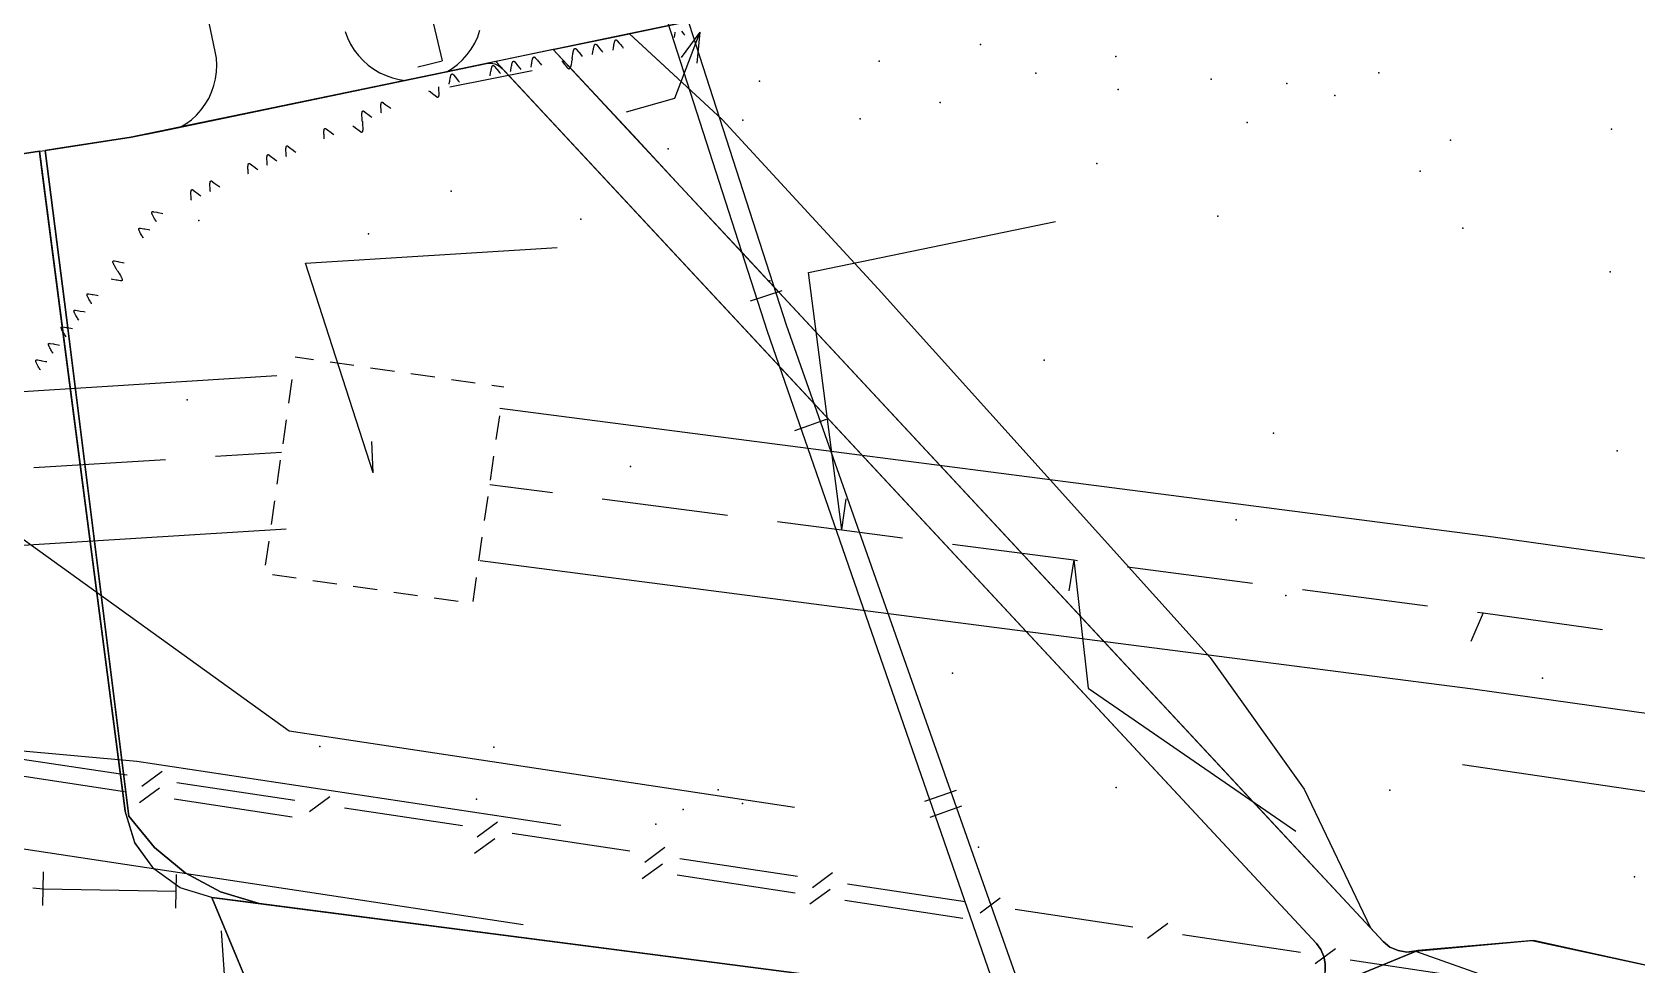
# Model space of a CAD drawing. Header units: metres. Extents: x 8858 to 9287, y -8974 to -8722.
# Drawn here: x 8928.94 to 8976.82, y -8798.43 to -8770.59 of the extents above; entities that cross this region are included whole.
import ezdxf

# ---------------------------------------------------------------- set-up
doc = ezdxf.new("R2010")
doc.units = ezdxf.units.M
for name, color, linetype in [('BUSH', 7, 'Continuous'), ('CURB', 7, 'Continuous'), ('ELECTR_CABLE', 7, 'Continuous'), ('ELECTR_CABLE_COMM', 7, 'Continuous'), ('GAS', 7, 'Continuous'), ('GRASS', 7, 'Continuous'), ('GROUND', 7, 'Continuous'), ('HEAT', 7, 'Continuous'), ('LOUNGER', 7, 'Continuous'), ('OVERHEAD_POWER_LINE', 7, 'Continuous'), ('ROAD', 7, 'Continuous'), ('SIDEWALK_PATH', 7, 'Continuous'), ('TREE', 7, 'Continuous')]:
    doc.layers.add(name, color=color, linetype=linetype)

msp = doc.modelspace()

# ---------------------------------------------------------------- linework, layer by layer
at = {"layer": 'BUSH'}
for p in [(8933.566, -8781.563), (8946.798, -8783.553), (8942.72, -8791.938), (8947.55, -8794.229), (8957.175, -8794.918), (8976.751, -8795.807)]:
    msp.add_point(p, dxfattribs=at)
at = {"layer": 'CURB'}
for points in [[(8946.227, -8770.755), (8948.514, -8770.28)], [(8944.489, -8771.116), (8946.873, -8773.672), (8948.283, -8775.202), (8950.263, -8777.319), (8951.609, -8778.769), (8969.247, -8797.73)], [(8942.772, -8771.473), (8967.26, -8797.796)], [(8931.899, -8773.732), (8941.117, -8771.817)], [(8926.19, -8774.602), (8929.157, -8774.15)], [(8929.157, -8774.15), (8931.715, -8793.831)], [(8934.305, -8796.419), (8965.061, -8800.401)], [(8970.219, -8798.019), (8982.14, -8802.249)]]:
    msp.add_lwpolyline(points, dxfattribs=at)
at = {"layer": 'ELECTR_CABLE'}
for points in [[(8939.916, -8766.142), (8941.178, -8771.453)], [(8948.105, -8770.751), (8948.107, -8770.736), (8948.114, -8770.686), (8948.118, -8770.663), (8948.123, -8770.629), (8948.13, -8770.591)], [(8948.857, -8770.595), (8948.107, -8772.573)], [(8948.857, -8770.595), (8948.304, -8771.348)], [(8948.313, -8770.57), (8948.383, -8770.655), (8948.41, -8770.688)], [(8948.857, -8770.595), (8948.772, -8771.525)], [(8945.05, -8771.387), (8945.052, -8771.372), (8945.06, -8771.321), (8945.063, -8771.299), (8945.069, -8771.265), (8945.075, -8771.227), (8945.08, -8771.201), (8945.086, -8771.177), (8945.09, -8771.159), (8945.096, -8771.14), (8945.099, -8771.129), (8945.103, -8771.12), (8945.106, -8771.112), (8945.108, -8771.109), (8945.109, -8771.105), (8945.113, -8771.1), (8945.115, -8771.096), (8945.117, -8771.093), (8945.119, -8771.091), (8945.121, -8771.088), (8945.124, -8771.085), (8945.126, -8771.084), (8945.127, -8771.083), (8945.128, -8771.082), (8945.13, -8771.081), (8945.131, -8771.081), (8945.133, -8771.08), (8945.135, -8771.079), (8945.137, -8771.079), (8945.138, -8771.079), (8945.139, -8771.079), (8945.14, -8771.079), (8945.141, -8771.079), (8945.142, -8771.079), (8945.144, -8771.079), (8945.145, -8771.08), (8945.147, -8771.081), (8945.149, -8771.081), (8945.15, -8771.082), (8945.151, -8771.082), (8945.153, -8771.083), (8945.154, -8771.084), (8945.155, -8771.085), (8945.158, -8771.087), (8945.16, -8771.088), (8945.162, -8771.091), (8945.165, -8771.094), (8945.168, -8771.097), (8945.174, -8771.103), (8945.237, -8771.18), (8945.258, -8771.205), (8945.328, -8771.29), (8945.355, -8771.323)], [(8945.661, -8771.26), (8945.663, -8771.245), (8945.671, -8771.194), (8945.674, -8771.171), (8945.68, -8771.137), (8945.686, -8771.1), (8945.691, -8771.074), (8945.697, -8771.049), (8945.701, -8771.031), (8945.707, -8771.013), (8945.71, -8771.002), (8945.714, -8770.993), (8945.717, -8770.985), (8945.719, -8770.982), (8945.72, -8770.978), (8945.724, -8770.972), (8945.726, -8770.969), (8945.728, -8770.966), (8945.73, -8770.964), (8945.732, -8770.961), (8945.735, -8770.958), (8945.737, -8770.957), (8945.738, -8770.956), (8945.739, -8770.955), (8945.741, -8770.954), (8945.742, -8770.954), (8945.744, -8770.953), (8945.746, -8770.952), (8945.748, -8770.952), (8945.748, -8770.952), (8945.75, -8770.952), (8945.751, -8770.952), (8945.752, -8770.952), (8945.753, -8770.952), (8945.755, -8770.952), (8945.756, -8770.953), (8945.758, -8770.953), (8945.76, -8770.954), (8945.761, -8770.955), (8945.762, -8770.955), (8945.764, -8770.956), (8945.765, -8770.957), (8945.766, -8770.958), (8945.769, -8770.96), (8945.771, -8770.961), (8945.773, -8770.964), (8945.776, -8770.967), (8945.779, -8770.97), (8945.784, -8770.976), (8945.848, -8771.053), (8945.869, -8771.078), (8945.939, -8771.163), (8945.966, -8771.196)], [(8946.272, -8771.133), (8946.274, -8771.118), (8946.282, -8771.067), (8946.285, -8771.044), (8946.291, -8771.01), (8946.297, -8770.973), (8946.302, -8770.947), (8946.308, -8770.922), (8946.312, -8770.904), (8946.317, -8770.886), (8946.321, -8770.875), (8946.325, -8770.866), (8946.328, -8770.858), (8946.33, -8770.854), (8946.331, -8770.851), (8946.334, -8770.845), (8946.337, -8770.842), (8946.339, -8770.839), (8946.341, -8770.836), (8946.343, -8770.834), (8946.346, -8770.831), (8946.348, -8770.83), (8946.349, -8770.829), (8946.35, -8770.828), (8946.352, -8770.827), (8946.353, -8770.826), (8946.355, -8770.826), (8946.357, -8770.825), (8946.359, -8770.825), (8946.359, -8770.825), (8946.361, -8770.825), (8946.362, -8770.825), (8946.363, -8770.825), (8946.364, -8770.825), (8946.366, -8770.825), (8946.367, -8770.826), (8946.369, -8770.826), (8946.371, -8770.827), (8946.372, -8770.827), (8946.373, -8770.828), (8946.375, -8770.829), (8946.376, -8770.83), (8946.377, -8770.831), (8946.38, -8770.833), (8946.381, -8770.834), (8946.384, -8770.837), (8946.387, -8770.84), (8946.39, -8770.843), (8946.395, -8770.849), (8946.459, -8770.926), (8946.48, -8770.951), (8946.55, -8771.036), (8946.577, -8771.069)], [(8940.449, -8771.626), (8940.692, -8771.569)], [(8940.692, -8771.569), (8941.178, -8771.453)], [(8942.606, -8771.895), (8942.609, -8771.88), (8942.616, -8771.83), (8942.62, -8771.807), (8942.625, -8771.773), (8942.632, -8771.735), (8942.637, -8771.71), (8942.642, -8771.685), (8942.647, -8771.667), (8942.652, -8771.649), (8942.656, -8771.638), (8942.659, -8771.628), (8942.662, -8771.62), (8942.664, -8771.617), (8942.666, -8771.614), (8942.669, -8771.608), (8942.671, -8771.604), (8942.673, -8771.602), (8942.675, -8771.599), (8942.677, -8771.597), (8942.68, -8771.594), (8942.682, -8771.592), (8942.683, -8771.591), (8942.685, -8771.59), (8942.686, -8771.59), (8942.687, -8771.589), (8942.689, -8771.588), (8942.691, -8771.588), (8942.693, -8771.587), (8942.694, -8771.587), (8942.695, -8771.587), (8942.696, -8771.587), (8942.697, -8771.587), (8942.699, -8771.588), (8942.7, -8771.588), (8942.702, -8771.588), (8942.704, -8771.589), (8942.705, -8771.589), (8942.706, -8771.59), (8942.708, -8771.591), (8942.709, -8771.592), (8942.71, -8771.592), (8942.712, -8771.593), (8942.714, -8771.595), (8942.716, -8771.597), (8942.719, -8771.599), (8942.722, -8771.602), (8942.725, -8771.606), (8942.73, -8771.612), (8942.794, -8771.688), (8942.815, -8771.714), (8942.884, -8771.798), (8942.912, -8771.832)], [(8943.217, -8771.768), (8943.219, -8771.753), (8943.227, -8771.702), (8943.23, -8771.68), (8943.236, -8771.646), (8943.243, -8771.608), (8943.248, -8771.583), (8943.253, -8771.558), (8943.257, -8771.54), (8943.263, -8771.522), (8943.266, -8771.511), (8943.27, -8771.501), (8943.273, -8771.493), (8943.275, -8771.49), (8943.277, -8771.487), (8943.28, -8771.481), (8943.282, -8771.477), (8943.284, -8771.475), (8943.286, -8771.472), (8943.288, -8771.469), (8943.291, -8771.467), (8943.293, -8771.465), (8943.294, -8771.464), (8943.296, -8771.463), (8943.297, -8771.463), (8943.298, -8771.462), (8943.3, -8771.461), (8943.302, -8771.461), (8943.304, -8771.46), (8943.305, -8771.46), (8943.306, -8771.46), (8943.307, -8771.46), (8943.308, -8771.46), (8943.309, -8771.46), (8943.311, -8771.461), (8943.313, -8771.461), (8943.315, -8771.462), (8943.316, -8771.462), (8943.317, -8771.463), (8943.318, -8771.464), (8943.32, -8771.464), (8943.321, -8771.465), (8943.322, -8771.466), (8943.325, -8771.468), (8943.327, -8771.47), (8943.329, -8771.472), (8943.333, -8771.475), (8943.335, -8771.478), (8943.341, -8771.485), (8943.405, -8771.561), (8943.426, -8771.587), (8943.495, -8771.671), (8943.523, -8771.705)], [(8943.828, -8771.641), (8943.83, -8771.626), (8943.838, -8771.575), (8943.841, -8771.553), (8943.847, -8771.519), (8943.853, -8771.481), (8943.858, -8771.456), (8943.864, -8771.431), (8943.868, -8771.413), (8943.874, -8771.395), (8943.877, -8771.383), (8943.881, -8771.374), (8943.884, -8771.366), (8943.886, -8771.363), (8943.888, -8771.36), (8943.891, -8771.354), (8943.893, -8771.35), (8943.895, -8771.348), (8943.897, -8771.345), (8943.899, -8771.342), (8943.902, -8771.34), (8943.904, -8771.338), (8943.905, -8771.337), (8943.907, -8771.336), (8943.908, -8771.335), (8943.909, -8771.335), (8943.911, -8771.334), (8943.913, -8771.334), (8943.915, -8771.333), (8943.916, -8771.333), (8943.917, -8771.333), (8943.918, -8771.333), (8943.919, -8771.333), (8943.92, -8771.333), (8943.922, -8771.334), (8943.924, -8771.334), (8943.926, -8771.335), (8943.927, -8771.335), (8943.928, -8771.336), (8943.929, -8771.336), (8943.931, -8771.337), (8943.932, -8771.338), (8943.933, -8771.339), (8943.936, -8771.341), (8943.938, -8771.342), (8943.94, -8771.345), (8943.944, -8771.348), (8943.946, -8771.351), (8943.952, -8771.358), (8944.016, -8771.434), (8944.036, -8771.46), (8944.106, -8771.544), (8944.134, -8771.577)], [(8945.05, -8771.387), (8945.048, -8771.402), (8945.04, -8771.453), (8945.037, -8771.475), (8945.031, -8771.509), (8945.025, -8771.547), (8945.02, -8771.572), (8945.014, -8771.597), (8945.01, -8771.615), (8945.004, -8771.633), (8945.001, -8771.644), (8944.997, -8771.654), (8944.994, -8771.662), (8944.992, -8771.665), (8944.991, -8771.668), (8944.987, -8771.674), (8944.985, -8771.678), (8944.983, -8771.68), (8944.981, -8771.683), (8944.979, -8771.686), (8944.976, -8771.688), (8944.974, -8771.69), (8944.973, -8771.691), (8944.972, -8771.692), (8944.97, -8771.692), (8944.969, -8771.693), (8944.967, -8771.694), (8944.965, -8771.694), (8944.963, -8771.695), (8944.962, -8771.695), (8944.961, -8771.695), (8944.96, -8771.695), (8944.959, -8771.695), (8944.958, -8771.695), (8944.956, -8771.694), (8944.955, -8771.694), (8944.953, -8771.693), (8944.951, -8771.693), (8944.95, -8771.692), (8944.949, -8771.691), (8944.947, -8771.691), (8944.946, -8771.69), (8944.945, -8771.689), (8944.942, -8771.687), (8944.94, -8771.685), (8944.938, -8771.683), (8944.935, -8771.68), (8944.932, -8771.676), (8944.927, -8771.67), (8944.863, -8771.594), (8944.842, -8771.568), (8944.772, -8771.484), (8944.745, -8771.45)], [(8941.06, -8772.222), (8941.061, -8772.237), (8941.065, -8772.288), (8941.067, -8772.311), (8941.069, -8772.345), (8941.071, -8772.383), (8941.072, -8772.409), (8941.072, -8772.435), (8941.072, -8772.453), (8941.071, -8772.472), (8941.07, -8772.484), (8941.068, -8772.494), (8941.067, -8772.502), (8941.066, -8772.506), (8941.065, -8772.51), (8941.063, -8772.516), (8941.062, -8772.52), (8941.061, -8772.523), (8941.059, -8772.526), (8941.058, -8772.529), (8941.056, -8772.532), (8941.054, -8772.534), (8941.053, -8772.535), (8941.052, -8772.536), (8941.051, -8772.538), (8941.05, -8772.538), (8941.048, -8772.54), (8941.046, -8772.54), (8941.044, -8772.541), (8941.044, -8772.542), (8941.043, -8772.542), (8941.041, -8772.542), (8941.04, -8772.542), (8941.039, -8772.542), (8941.038, -8772.542), (8941.036, -8772.542), (8941.034, -8772.542), (8941.032, -8772.542), (8941.031, -8772.542), (8941.03, -8772.541), (8941.028, -8772.541), (8941.026, -8772.54), (8941.025, -8772.54), (8941.022, -8772.538), (8941.02, -8772.537), (8941.017, -8772.536), (8941.013, -8772.533), (8941.01, -8772.531), (8941.003, -8772.526), (8940.924, -8772.466), (8940.898, -8772.445), (8940.811, -8772.378), (8940.777, -8772.352)], [(8941.385, -8772.149), (8941.387, -8772.134), (8941.394, -8772.084), (8941.398, -8772.061), (8941.403, -8772.027), (8941.41, -8771.989), (8941.415, -8771.964), (8941.42, -8771.939), (8941.425, -8771.921), (8941.43, -8771.903), (8941.434, -8771.892), (8941.437, -8771.883), (8941.441, -8771.875), (8941.442, -8771.871), (8941.444, -8771.868), (8941.447, -8771.862), (8941.449, -8771.859), (8941.451, -8771.856), (8941.453, -8771.853), (8941.455, -8771.851), (8941.458, -8771.848), (8941.46, -8771.846), (8941.461, -8771.845), (8941.463, -8771.845), (8941.464, -8771.844), (8941.466, -8771.843), (8941.468, -8771.842), (8941.469, -8771.842), (8941.471, -8771.842), (8941.472, -8771.842), (8941.473, -8771.841), (8941.474, -8771.841), (8941.475, -8771.842), (8941.477, -8771.842), (8941.478, -8771.842), (8941.48, -8771.842), (8941.482, -8771.843), (8941.483, -8771.844), (8941.484, -8771.844), (8941.486, -8771.845), (8941.487, -8771.846), (8941.489, -8771.847), (8941.49, -8771.847), (8941.492, -8771.849), (8941.494, -8771.851), (8941.497, -8771.853), (8941.5, -8771.857), (8941.503, -8771.86), (8941.508, -8771.866), (8941.572, -8771.942), (8941.593, -8771.968), (8941.663, -8772.053), (8941.69, -8772.086)], [(8939.359, -8773.004), (8939.358, -8772.989), (8939.354, -8772.938), (8939.352, -8772.915), (8939.35, -8772.881), (8939.348, -8772.843), (8939.347, -8772.817), (8939.347, -8772.792), (8939.347, -8772.773), (8939.349, -8772.754), (8939.35, -8772.742), (8939.351, -8772.733), (8939.352, -8772.724), (8939.353, -8772.72), (8939.354, -8772.717), (8939.356, -8772.71), (8939.357, -8772.706), (8939.359, -8772.703), (8939.36, -8772.7), (8939.362, -8772.697), (8939.364, -8772.694), (8939.365, -8772.692), (8939.366, -8772.691), (8939.367, -8772.69), (8939.369, -8772.689), (8939.37, -8772.688), (8939.371, -8772.687), (8939.373, -8772.686), (8939.375, -8772.685), (8939.376, -8772.685), (8939.377, -8772.684), (8939.378, -8772.684), (8939.379, -8772.684), (8939.38, -8772.684), (8939.382, -8772.684), (8939.383, -8772.684), (8939.386, -8772.684), (8939.387, -8772.684), (8939.388, -8772.685), (8939.39, -8772.685), (8939.391, -8772.685), (8939.393, -8772.686), (8939.394, -8772.687), (8939.397, -8772.688), (8939.399, -8772.689), (8939.402, -8772.691), (8939.406, -8772.693), (8939.41, -8772.696), (8939.416, -8772.701), (8939.496, -8772.761), (8939.522, -8772.781), (8939.609, -8772.848), (8939.643, -8772.874)], [(8948.107, -8772.573), (8946.667, -8772.981)], [(8938.793, -8773.265), (8938.791, -8773.25), (8938.787, -8773.199), (8938.786, -8773.176), (8938.783, -8773.142), (8938.781, -8773.104), (8938.78, -8773.078), (8938.78, -8773.052), (8938.781, -8773.034), (8938.782, -8773.015), (8938.783, -8773.003), (8938.784, -8772.994), (8938.786, -8772.985), (8938.786, -8772.981), (8938.787, -8772.978), (8938.789, -8772.971), (8938.79, -8772.967), (8938.792, -8772.964), (8938.793, -8772.961), (8938.795, -8772.958), (8938.797, -8772.955), (8938.798, -8772.953), (8938.799, -8772.952), (8938.801, -8772.951), (8938.802, -8772.95), (8938.803, -8772.949), (8938.805, -8772.948), (8938.806, -8772.947), (8938.808, -8772.946), (8938.809, -8772.946), (8938.81, -8772.945), (8938.811, -8772.945), (8938.812, -8772.945), (8938.813, -8772.945), (8938.815, -8772.945), (8938.817, -8772.945), (8938.819, -8772.945), (8938.82, -8772.945), (8938.821, -8772.945), (8938.823, -8772.946), (8938.825, -8772.946), (8938.826, -8772.947), (8938.827, -8772.947), (8938.83, -8772.949), (8938.832, -8772.95), (8938.835, -8772.952), (8938.839, -8772.954), (8938.843, -8772.957), (8938.849, -8772.961), (8938.929, -8773.022), (8938.955, -8773.042), (8939.042, -8773.109), (8939.076, -8773.135)], [(8937.659, -8773.787), (8937.658, -8773.772), (8937.654, -8773.721), (8937.652, -8773.698), (8937.65, -8773.664), (8937.648, -8773.626), (8937.647, -8773.6), (8937.646, -8773.574), (8937.647, -8773.556), (8937.648, -8773.537), (8937.649, -8773.525), (8937.65, -8773.515), (8937.652, -8773.507), (8937.653, -8773.503), (8937.654, -8773.499), (8937.655, -8773.493), (8937.657, -8773.489), (8937.658, -8773.486), (8937.659, -8773.483), (8937.661, -8773.48), (8937.663, -8773.477), (8937.665, -8773.475), (8937.666, -8773.474), (8937.667, -8773.472), (8937.668, -8773.471), (8937.669, -8773.47), (8937.671, -8773.469), (8937.673, -8773.468), (8937.674, -8773.468), (8937.675, -8773.467), (8937.676, -8773.467), (8937.677, -8773.467), (8937.678, -8773.467), (8937.68, -8773.467), (8937.681, -8773.466), (8937.683, -8773.466), (8937.685, -8773.467), (8937.687, -8773.467), (8937.688, -8773.467), (8937.689, -8773.468), (8937.691, -8773.468), (8937.692, -8773.469), (8937.694, -8773.469), (8937.697, -8773.471), (8937.699, -8773.472), (8937.702, -8773.473), (8937.706, -8773.476), (8937.709, -8773.478), (8937.716, -8773.483), (8937.795, -8773.543), (8937.821, -8773.564), (8937.908, -8773.63), (8937.942, -8773.657)], [(8938.793, -8773.265), (8938.794, -8773.281), (8938.798, -8773.332), (8938.799, -8773.354), (8938.802, -8773.389), (8938.804, -8773.427), (8938.805, -8773.453), (8938.805, -8773.478), (8938.805, -8773.497), (8938.803, -8773.516), (8938.802, -8773.527), (8938.801, -8773.537), (8938.799, -8773.546), (8938.799, -8773.549), (8938.798, -8773.553), (8938.796, -8773.559), (8938.795, -8773.563), (8938.793, -8773.566), (8938.792, -8773.569), (8938.79, -8773.572), (8938.788, -8773.576), (8938.787, -8773.578), (8938.786, -8773.579), (8938.785, -8773.58), (8938.783, -8773.581), (8938.782, -8773.582), (8938.78, -8773.583), (8938.779, -8773.584), (8938.777, -8773.585), (8938.776, -8773.585), (8938.775, -8773.585), (8938.774, -8773.586), (8938.773, -8773.586), (8938.772, -8773.586), (8938.77, -8773.586), (8938.768, -8773.586), (8938.766, -8773.586), (8938.765, -8773.585), (8938.764, -8773.585), (8938.762, -8773.585), (8938.761, -8773.584), (8938.759, -8773.584), (8938.758, -8773.583), (8938.755, -8773.582), (8938.753, -8773.581), (8938.75, -8773.579), (8938.746, -8773.577), (8938.742, -8773.574), (8938.736, -8773.569), (8938.656, -8773.509), (8938.63, -8773.489), (8938.543, -8773.422), (8938.509, -8773.396)], [(8936.525, -8774.309), (8936.524, -8774.294), (8936.52, -8774.243), (8936.518, -8774.22), (8936.516, -8774.185), (8936.514, -8774.147), (8936.513, -8774.121), (8936.513, -8774.096), (8936.513, -8774.077), (8936.514, -8774.058), (8936.515, -8774.047), (8936.517, -8774.037), (8936.518, -8774.028), (8936.519, -8774.025), (8936.52, -8774.021), (8936.522, -8774.015), (8936.523, -8774.011), (8936.524, -8774.008), (8936.526, -8774.005), (8936.527, -8774.002), (8936.529, -8773.999), (8936.531, -8773.997), (8936.532, -8773.995), (8936.533, -8773.994), (8936.534, -8773.993), (8936.535, -8773.992), (8936.537, -8773.991), (8936.539, -8773.99), (8936.541, -8773.989), (8936.541, -8773.989), (8936.543, -8773.989), (8936.544, -8773.989), (8936.545, -8773.988), (8936.546, -8773.988), (8936.548, -8773.988), (8936.549, -8773.988), (8936.551, -8773.988), (8936.553, -8773.989), (8936.554, -8773.989), (8936.555, -8773.989), (8936.557, -8773.99), (8936.559, -8773.99), (8936.56, -8773.991), (8936.563, -8773.992), (8936.565, -8773.993), (8936.568, -8773.995), (8936.572, -8773.998), (8936.575, -8774), (8936.582, -8774.005), (8936.661, -8774.065), (8936.687, -8774.085), (8936.775, -8774.152), (8936.809, -8774.178)], [(8935.391, -8774.831), (8935.39, -8774.815), (8935.386, -8774.764), (8935.384, -8774.742), (8935.382, -8774.707), (8935.38, -8774.669), (8935.379, -8774.643), (8935.379, -8774.618), (8935.379, -8774.599), (8935.381, -8774.58), (8935.382, -8774.569), (8935.383, -8774.559), (8935.384, -8774.55), (8935.385, -8774.547), (8935.386, -8774.543), (8935.388, -8774.537), (8935.389, -8774.533), (8935.391, -8774.53), (8935.392, -8774.526), (8935.394, -8774.524), (8935.396, -8774.52), (8935.397, -8774.518), (8935.398, -8774.517), (8935.399, -8774.516), (8935.401, -8774.515), (8935.402, -8774.514), (8935.404, -8774.513), (8935.405, -8774.512), (8935.407, -8774.511), (8935.408, -8774.511), (8935.409, -8774.511), (8935.41, -8774.51), (8935.411, -8774.51), (8935.412, -8774.51), (8935.414, -8774.51), (8935.415, -8774.51), (8935.418, -8774.51), (8935.419, -8774.51), (8935.42, -8774.511), (8935.422, -8774.511), (8935.423, -8774.512), (8935.425, -8774.512), (8935.426, -8774.513), (8935.429, -8774.514), (8935.431, -8774.515), (8935.434, -8774.517), (8935.438, -8774.519), (8935.442, -8774.522), (8935.448, -8774.527), (8935.528, -8774.587), (8935.554, -8774.607), (8935.641, -8774.674), (8935.675, -8774.7)], [(8935.958, -8774.57), (8935.957, -8774.555), (8935.953, -8774.503), (8935.951, -8774.481), (8935.949, -8774.446), (8935.947, -8774.408), (8935.946, -8774.382), (8935.946, -8774.357), (8935.946, -8774.338), (8935.947, -8774.319), (8935.948, -8774.308), (8935.95, -8774.298), (8935.951, -8774.289), (8935.952, -8774.286), (8935.953, -8774.282), (8935.955, -8774.276), (8935.956, -8774.272), (8935.957, -8774.269), (8935.959, -8774.266), (8935.96, -8774.263), (8935.963, -8774.259), (8935.964, -8774.257), (8935.965, -8774.256), (8935.966, -8774.255), (8935.968, -8774.254), (8935.969, -8774.253), (8935.97, -8774.252), (8935.972, -8774.251), (8935.974, -8774.25), (8935.975, -8774.25), (8935.976, -8774.25), (8935.977, -8774.249), (8935.978, -8774.249), (8935.979, -8774.249), (8935.981, -8774.249), (8935.982, -8774.249), (8935.984, -8774.249), (8935.986, -8774.25), (8935.987, -8774.25), (8935.989, -8774.25), (8935.99, -8774.251), (8935.992, -8774.251), (8935.993, -8774.252), (8935.996, -8774.253), (8935.998, -8774.254), (8936.001, -8774.256), (8936.005, -8774.258), (8936.009, -8774.261), (8936.015, -8774.266), (8936.094, -8774.326), (8936.121, -8774.346), (8936.208, -8774.413), (8936.242, -8774.439)], [(8934.258, -8775.352), (8934.257, -8775.337), (8934.252, -8775.286), (8934.251, -8775.263), (8934.248, -8775.229), (8934.246, -8775.191), (8934.246, -8775.165), (8934.245, -8775.139), (8934.246, -8775.121), (8934.247, -8775.102), (8934.248, -8775.09), (8934.249, -8775.081), (8934.251, -8775.072), (8934.252, -8775.068), (8934.252, -8775.065), (8934.254, -8775.058), (8934.256, -8775.054), (8934.257, -8775.051), (8934.258, -8775.048), (8934.26, -8775.045), (8934.262, -8775.042), (8934.264, -8775.04), (8934.265, -8775.039), (8934.266, -8775.038), (8934.267, -8775.037), (8934.268, -8775.036), (8934.27, -8775.035), (8934.271, -8775.034), (8934.273, -8775.033), (8934.274, -8775.033), (8934.275, -8775.032), (8934.276, -8775.032), (8934.277, -8775.032), (8934.279, -8775.032), (8934.28, -8775.032), (8934.282, -8775.032), (8934.284, -8775.032), (8934.285, -8775.032), (8934.287, -8775.032), (8934.288, -8775.033), (8934.29, -8775.033), (8934.291, -8775.034), (8934.293, -8775.034), (8934.296, -8775.036), (8934.298, -8775.037), (8934.301, -8775.039), (8934.305, -8775.041), (8934.308, -8775.044), (8934.315, -8775.048), (8934.394, -8775.109), (8934.42, -8775.129), (8934.507, -8775.196), (8934.541, -8775.222)], [(8933.691, -8775.613), (8933.69, -8775.598), (8933.686, -8775.547), (8933.684, -8775.524), (8933.682, -8775.49), (8933.68, -8775.452), (8933.679, -8775.426), (8933.678, -8775.4), (8933.679, -8775.382), (8933.68, -8775.363), (8933.681, -8775.351), (8933.682, -8775.341), (8933.684, -8775.333), (8933.685, -8775.329), (8933.686, -8775.326), (8933.687, -8775.319), (8933.689, -8775.315), (8933.69, -8775.312), (8933.691, -8775.309), (8933.693, -8775.306), (8933.695, -8775.303), (8933.697, -8775.301), (8933.698, -8775.3), (8933.699, -8775.299), (8933.7, -8775.297), (8933.701, -8775.297), (8933.703, -8775.295), (8933.705, -8775.295), (8933.706, -8775.294), (8933.707, -8775.294), (8933.708, -8775.293), (8933.709, -8775.293), (8933.71, -8775.293), (8933.712, -8775.293), (8933.713, -8775.293), (8933.715, -8775.293), (8933.717, -8775.293), (8933.719, -8775.293), (8933.72, -8775.293), (8933.721, -8775.294), (8933.723, -8775.294), (8933.724, -8775.295), (8933.726, -8775.295), (8933.729, -8775.297), (8933.731, -8775.298), (8933.734, -8775.299), (8933.738, -8775.302), (8933.741, -8775.304), (8933.748, -8775.309), (8933.827, -8775.369), (8933.853, -8775.39), (8933.94, -8775.457), (8933.974, -8775.483)], [(8932.648, -8776.25), (8932.64, -8776.237), (8932.613, -8776.194), (8932.601, -8776.174), (8932.583, -8776.144), (8932.564, -8776.111), (8932.552, -8776.089), (8932.54, -8776.066), (8932.532, -8776.049), (8932.524, -8776.032), (8932.52, -8776.021), (8932.517, -8776.012), (8932.514, -8776.004), (8932.513, -8776), (8932.512, -8775.996), (8932.511, -8775.99), (8932.511, -8775.986), (8932.51, -8775.982), (8932.51, -8775.979), (8932.51, -8775.976), (8932.511, -8775.972), (8932.511, -8775.969), (8932.511, -8775.968), (8932.512, -8775.966), (8932.513, -8775.965), (8932.513, -8775.963), (8932.514, -8775.962), (8932.515, -8775.96), (8932.516, -8775.959), (8932.517, -8775.958), (8932.518, -8775.957), (8932.519, -8775.956), (8932.52, -8775.956), (8932.521, -8775.955), (8932.522, -8775.954), (8932.524, -8775.954), (8932.526, -8775.953), (8932.527, -8775.952), (8932.528, -8775.952), (8932.53, -8775.952), (8932.531, -8775.951), (8932.533, -8775.951), (8932.534, -8775.951), (8932.538, -8775.951), (8932.54, -8775.951), (8932.543, -8775.951), (8932.548, -8775.952), (8932.552, -8775.952), (8932.56, -8775.954), (8932.658, -8775.971), (8932.691, -8775.977), (8932.799, -8775.997), (8932.841, -8776.005)], [(8932.261, -8776.74), (8932.254, -8776.727), (8932.227, -8776.684), (8932.215, -8776.664), (8932.197, -8776.634), (8932.178, -8776.601), (8932.165, -8776.579), (8932.154, -8776.556), (8932.146, -8776.539), (8932.138, -8776.522), (8932.134, -8776.511), (8932.13, -8776.502), (8932.128, -8776.494), (8932.127, -8776.49), (8932.126, -8776.486), (8932.125, -8776.48), (8932.124, -8776.476), (8932.124, -8776.472), (8932.124, -8776.469), (8932.124, -8776.466), (8932.124, -8776.462), (8932.125, -8776.459), (8932.125, -8776.458), (8932.126, -8776.456), (8932.126, -8776.455), (8932.127, -8776.453), (8932.128, -8776.452), (8932.129, -8776.45), (8932.13, -8776.449), (8932.131, -8776.448), (8932.132, -8776.447), (8932.132, -8776.447), (8932.133, -8776.446), (8932.134, -8776.445), (8932.136, -8776.444), (8932.137, -8776.444), (8932.139, -8776.443), (8932.141, -8776.442), (8932.142, -8776.442), (8932.143, -8776.442), (8932.145, -8776.441), (8932.147, -8776.441), (8932.148, -8776.441), (8932.151, -8776.441), (8932.154, -8776.441), (8932.157, -8776.441), (8932.162, -8776.442), (8932.166, -8776.442), (8932.174, -8776.444), (8932.272, -8776.461), (8932.304, -8776.467), (8932.412, -8776.487), (8932.455, -8776.495)], [(8931.489, -8777.72), (8931.481, -8777.707), (8931.454, -8777.664), (8931.442, -8777.644), (8931.424, -8777.615), (8931.405, -8777.581), (8931.393, -8777.559), (8931.381, -8777.536), (8931.373, -8777.519), (8931.365, -8777.502), (8931.361, -8777.491), (8931.358, -8777.482), (8931.355, -8777.474), (8931.354, -8777.47), (8931.353, -8777.466), (8931.352, -8777.46), (8931.352, -8777.456), (8931.351, -8777.452), (8931.351, -8777.449), (8931.351, -8777.446), (8931.352, -8777.442), (8931.352, -8777.439), (8931.352, -8777.438), (8931.353, -8777.436), (8931.354, -8777.435), (8931.354, -8777.433), (8931.355, -8777.432), (8931.356, -8777.43), (8931.357, -8777.429), (8931.358, -8777.428), (8931.359, -8777.427), (8931.36, -8777.427), (8931.361, -8777.426), (8931.362, -8777.425), (8931.363, -8777.424), (8931.365, -8777.424), (8931.367, -8777.423), (8931.368, -8777.422), (8931.369, -8777.422), (8931.371, -8777.422), (8931.372, -8777.422), (8931.374, -8777.421), (8931.375, -8777.421), (8931.379, -8777.421), (8931.381, -8777.421), (8931.384, -8777.421), (8931.389, -8777.422), (8931.393, -8777.422), (8931.401, -8777.424), (8931.499, -8777.441), (8931.532, -8777.447), (8931.64, -8777.467), (8931.682, -8777.475)], [(8931.489, -8777.72), (8931.497, -8777.733), (8931.524, -8777.777), (8931.535, -8777.796), (8931.553, -8777.826), (8931.572, -8777.859), (8931.585, -8777.882), (8931.597, -8777.904), (8931.605, -8777.921), (8931.612, -8777.938), (8931.617, -8777.949), (8931.62, -8777.958), (8931.622, -8777.967), (8931.623, -8777.97), (8931.624, -8777.974), (8931.626, -8777.981), (8931.626, -8777.985), (8931.626, -8777.988), (8931.627, -8777.991), (8931.626, -8777.995), (8931.626, -8777.999), (8931.626, -8778.001), (8931.625, -8778.003), (8931.625, -8778.004), (8931.624, -8778.006), (8931.624, -8778.007), (8931.623, -8778.009), (8931.621, -8778.01), (8931.62, -8778.012), (8931.62, -8778.012), (8931.619, -8778.013), (8931.618, -8778.014), (8931.617, -8778.015), (8931.616, -8778.015), (8931.615, -8778.016), (8931.613, -8778.017), (8931.611, -8778.017), (8931.61, -8778.018), (8931.609, -8778.018), (8931.607, -8778.019), (8931.605, -8778.019), (8931.604, -8778.019), (8931.602, -8778.019), (8931.599, -8778.019), (8931.597, -8778.019), (8931.593, -8778.019), (8931.589, -8778.019), (8931.584, -8778.018), (8931.576, -8778.017), (8931.478, -8777.999), (8931.446, -8777.993), (8931.338, -8777.973), (8931.296, -8777.965)], [(8930.716, -8778.7), (8930.708, -8778.687), (8930.681, -8778.644), (8930.67, -8778.624), (8930.652, -8778.595), (8930.633, -8778.561), (8930.62, -8778.539), (8930.608, -8778.516), (8930.6, -8778.5), (8930.593, -8778.482), (8930.588, -8778.471), (8930.585, -8778.462), (8930.583, -8778.454), (8930.582, -8778.45), (8930.581, -8778.446), (8930.579, -8778.44), (8930.579, -8778.436), (8930.579, -8778.433), (8930.578, -8778.429), (8930.579, -8778.426), (8930.579, -8778.422), (8930.579, -8778.419), (8930.58, -8778.418), (8930.58, -8778.416), (8930.581, -8778.415), (8930.581, -8778.414), (8930.583, -8778.412), (8930.584, -8778.41), (8930.585, -8778.409), (8930.585, -8778.408), (8930.586, -8778.407), (8930.587, -8778.407), (8930.588, -8778.406), (8930.589, -8778.405), (8930.59, -8778.404), (8930.592, -8778.404), (8930.594, -8778.403), (8930.595, -8778.403), (8930.596, -8778.402), (8930.598, -8778.402), (8930.6, -8778.402), (8930.601, -8778.401), (8930.603, -8778.401), (8930.606, -8778.401), (8930.608, -8778.401), (8930.612, -8778.401), (8930.616, -8778.402), (8930.621, -8778.402), (8930.629, -8778.404), (8930.727, -8778.421), (8930.759, -8778.427), (8930.867, -8778.447), (8930.909, -8778.455)], [(8930.33, -8779.19), (8930.322, -8779.177), (8930.294, -8779.134), (8930.282, -8779.115), (8930.264, -8779.085), (8930.245, -8779.053), (8930.232, -8779.03), (8930.22, -8779.008), (8930.212, -8778.991), (8930.204, -8778.974), (8930.199, -8778.963), (8930.196, -8778.954), (8930.193, -8778.945), (8930.192, -8778.942), (8930.191, -8778.938), (8930.19, -8778.932), (8930.19, -8778.927), (8930.189, -8778.924), (8930.189, -8778.921), (8930.189, -8778.917), (8930.189, -8778.914), (8930.19, -8778.911), (8930.19, -8778.91), (8930.191, -8778.908), (8930.191, -8778.906), (8930.192, -8778.905), (8930.193, -8778.903), (8930.194, -8778.902), (8930.195, -8778.9), (8930.196, -8778.9), (8930.197, -8778.899), (8930.197, -8778.898), (8930.198, -8778.897), (8930.199, -8778.897), (8930.201, -8778.896), (8930.202, -8778.895), (8930.204, -8778.894), (8930.206, -8778.894), (8930.207, -8778.894), (8930.208, -8778.893), (8930.21, -8778.893), (8930.211, -8778.893), (8930.213, -8778.893), (8930.216, -8778.892), (8930.218, -8778.892), (8930.222, -8778.893), (8930.227, -8778.893), (8930.231, -8778.894), (8930.239, -8778.895), (8930.337, -8778.911), (8930.37, -8778.917), (8930.478, -8778.936), (8930.52, -8778.943)], [(8929.949, -8779.685), (8929.941, -8779.672), (8929.914, -8779.629), (8929.902, -8779.609), (8929.884, -8779.58), (8929.864, -8779.547), (8929.851, -8779.524), (8929.839, -8779.502), (8929.831, -8779.485), (8929.823, -8779.468), (8929.819, -8779.457), (8929.815, -8779.448), (8929.813, -8779.44), (8929.812, -8779.436), (8929.811, -8779.433), (8929.809, -8779.426), (8929.809, -8779.422), (8929.809, -8779.419), (8929.808, -8779.415), (8929.808, -8779.412), (8929.809, -8779.408), (8929.809, -8779.406), (8929.81, -8779.404), (8929.81, -8779.402), (8929.811, -8779.401), (8929.811, -8779.4), (8929.812, -8779.398), (8929.813, -8779.396), (8929.815, -8779.395), (8929.815, -8779.394), (8929.816, -8779.393), (8929.817, -8779.393), (8929.818, -8779.392), (8929.819, -8779.391), (8929.82, -8779.39), (8929.822, -8779.39), (8929.824, -8779.389), (8929.825, -8779.388), (8929.826, -8779.388), (8929.828, -8779.388), (8929.829, -8779.387), (8929.831, -8779.387), (8929.832, -8779.387), (8929.836, -8779.387), (8929.838, -8779.387), (8929.841, -8779.387), (8929.846, -8779.387), (8929.85, -8779.388), (8929.858, -8779.389), (8929.957, -8779.406), (8929.989, -8779.411), (8930.097, -8779.43), (8930.14, -8779.438)], [(8929.569, -8780.179), (8929.561, -8780.166), (8929.533, -8780.123), (8929.521, -8780.104), (8929.503, -8780.074), (8929.484, -8780.041), (8929.471, -8780.019), (8929.459, -8779.996), (8929.45, -8779.98), (8929.443, -8779.963), (8929.438, -8779.952), (8929.435, -8779.943), (8929.432, -8779.934), (8929.431, -8779.931), (8929.43, -8779.927), (8929.429, -8779.921), (8929.428, -8779.916), (8929.428, -8779.913), (8929.428, -8779.91), (8929.428, -8779.906), (8929.428, -8779.903), (8929.429, -8779.9), (8929.429, -8779.898), (8929.429, -8779.897), (8929.43, -8779.895), (8929.431, -8779.894), (8929.432, -8779.892), (8929.433, -8779.891), (8929.434, -8779.889), (8929.434, -8779.889), (8929.435, -8779.888), (8929.436, -8779.887), (8929.437, -8779.886), (8929.438, -8779.886), (8929.439, -8779.885), (8929.441, -8779.884), (8929.443, -8779.883), (8929.444, -8779.883), (8929.445, -8779.883), (8929.447, -8779.882), (8929.449, -8779.882), (8929.45, -8779.882), (8929.452, -8779.882), (8929.455, -8779.881), (8929.457, -8779.881), (8929.461, -8779.882), (8929.465, -8779.882), (8929.47, -8779.883), (8929.478, -8779.884), (8929.576, -8779.9), (8929.608, -8779.906), (8929.717, -8779.925), (8929.759, -8779.932)], [(8929.188, -8780.674), (8929.18, -8780.661), (8929.153, -8780.618), (8929.14, -8780.598), (8929.122, -8780.569), (8929.103, -8780.536), (8929.09, -8780.513), (8929.078, -8780.491), (8929.07, -8780.474), (8929.062, -8780.457), (8929.058, -8780.446), (8929.054, -8780.437), (8929.052, -8780.429), (8929.051, -8780.425), (8929.05, -8780.421), (8929.048, -8780.415), (8929.048, -8780.411), (8929.047, -8780.408), (8929.047, -8780.404), (8929.047, -8780.401), (8929.048, -8780.397), (8929.048, -8780.395), (8929.048, -8780.393), (8929.049, -8780.391), (8929.049, -8780.39), (8929.05, -8780.389), (8929.051, -8780.387), (8929.052, -8780.385), (8929.053, -8780.384), (8929.054, -8780.383), (8929.055, -8780.382), (8929.056, -8780.382), (8929.056, -8780.381), (8929.057, -8780.38), (8929.059, -8780.379), (8929.06, -8780.379), (8929.062, -8780.378), (8929.064, -8780.377), (8929.065, -8780.377), (8929.066, -8780.377), (8929.068, -8780.376), (8929.07, -8780.376), (8929.071, -8780.376), (8929.074, -8780.376), (8929.077, -8780.376), (8929.08, -8780.376), (8929.085, -8780.376), (8929.089, -8780.377), (8929.097, -8780.378), (8929.195, -8780.395), (8929.228, -8780.4), (8929.336, -8780.419), (8929.378, -8780.426)], [(8923.945, -8794.254), (8943.589, -8797.224)], [(8929.262, -8796.659), (8929.282, -8795.659)], [(8928.966, -8796.135), (8929.272, -8796.159)], [(8929.272, -8796.159), (8933.233, -8796.235)], [(8933.223, -8796.735), (8933.243, -8795.735)], [(8934.836, -8801.018), (8934.595, -8797.413)]]:
    msp.add_lwpolyline(points, dxfattribs=at)
at = {"layer": 'ELECTR_CABLE_COMM'}
for points in [[(8924.464, -8791.662), (8932.063, -8792.352)], [(8928.255, -8792.228), (8931.774, -8792.76)], [(8928.18, -8792.722), (8931.699, -8793.254)], [(8932.063, -8792.352), (8944.716, -8794.265)], [(8932.213, -8793.094), (8932.817, -8792.65)], [(8932.139, -8793.589), (8932.742, -8793.144)], [(8933.257, -8792.984), (8936.775, -8793.516)], [(8933.182, -8793.478), (8936.7, -8794.01)], [(8937.215, -8793.851), (8937.818, -8793.406)], [(8938.258, -8793.74), (8941.777, -8794.272)], [(8942.217, -8794.607), (8942.82, -8794.162)], [(8942.142, -8795.101), (8942.745, -8794.656)], [(8943.26, -8794.496), (8946.778, -8795.028)], [(8947.218, -8795.363), (8947.822, -8794.918)], [(8947.144, -8795.857), (8947.747, -8795.412)], [(8948.262, -8795.253), (8951.78, -8795.785)], [(8952.22, -8796.119), (8952.823, -8795.674)], [(8948.187, -8795.747), (8951.705, -8796.279)], [(8952.145, -8796.613), (8952.749, -8796.169)], [(8953.263, -8796.009), (8956.782, -8796.541)], [(8953.189, -8796.503), (8956.707, -8797.035)], [(8957.222, -8796.875), (8957.825, -8796.43)], [(8958.265, -8796.765), (8961.783, -8797.297)], [(8962.223, -8797.631), (8962.827, -8797.187)], [(8963.267, -8797.521), (8966.785, -8798.053)], [(8967.225, -8798.388), (8967.828, -8797.943)], [(8968.268, -8798.277), (8971.787, -8798.809)]]:
    msp.add_lwpolyline(points, dxfattribs=at)
at = {"layer": 'GAS'}
for points in [[(8951.444, -8779.335), (8946.168, -8762.959)], [(8945.597, -8763.143), (8950.874, -8779.523)], [(8950.37, -8778.612), (8951.322, -8778.305)], [(8960.159, -8804.052), (8951.444, -8779.335)], [(8950.874, -8779.523), (8959.43, -8804.226)], [(8951.697, -8782.479), (8952.641, -8782.148)], [(8955.572, -8793.548), (8956.516, -8793.218)], [(8955.737, -8794.02), (8956.681, -8793.689)]]:
    msp.add_lwpolyline(points, dxfattribs=at)
at = {"layer": 'GRASS'}
for points in [[(8948.514, -8770.28), (8946.763, -8770.644), (8949.529, -8773.203), (8954.183, -8778.253), (8964.088, -8789.261), (8966.896, -8793.191), (8968.867, -8797.322), (8969.247, -8797.73), (8969.453, -8797.899), (8969.693, -8798.007), (8969.953, -8798.048), (8970.219, -8798.019), (8973.681, -8797.705), (8977.008, -8798.415)], [(8967.518, -8798.616), (8967.524, -8798.393), (8967.482, -8798.177), (8967.393, -8797.976), (8967.26, -8797.796), (8942.964, -8771.679), (8942.772, -8771.473), (8941.117, -8771.817), (8931.899, -8773.732), (8929.64, -8774.076), (8929.333, -8774.123), (8929.969, -8779.108), (8931.822, -8793.997), (8932.587, -8794.929), (8933.511, -8795.687), (8934.564, -8796.251), (8935.718, -8796.602), (8965.492, -8800.457)]]:
    msp.add_lwpolyline(points, dxfattribs=at)
msp.add_lwpolyline([(8946.882, -8770.755), (8949.529, -8773.203), (8954.183, -8778.253), (8964.088, -8789.261), (8966.896, -8793.191), (8968.867, -8797.322), (8966.24, -8794.498), (8945.094, -8771.766), (8944.489, -8771.116), (8946.763, -8770.644)], close=True, dxfattribs=at)
at = {"layer": 'GROUND'}
for points in [[(8977.041, -8798.427), (8973.733, -8797.708), (8970.288, -8798.002), (8970.236, -8798.015), (8969.953, -8798.048), (8969.693, -8798.007), (8969.453, -8797.899), (8969.247, -8797.73), (8945.094, -8771.766), (8944.489, -8771.116), (8948.514, -8770.28)], [(8965.492, -8800.457), (8935.718, -8796.602), (8934.564, -8796.251), (8933.511, -8795.687), (8932.587, -8794.929), (8931.822, -8793.997), (8929.969, -8779.108), (8929.333, -8774.123), (8931.899, -8773.732), (8932.751, -8773.555), (8942.497, -8771.53), (8942.625, -8771.521), (8942.75, -8771.543), (8942.865, -8771.597), (8942.964, -8771.679), (8967.26, -8797.796), (8967.393, -8797.976), (8967.482, -8798.177), (8967.524, -8798.393), (8967.518, -8798.616)]]:
    msp.add_lwpolyline(points, dxfattribs=at)
at = {"layer": 'HEAT'}
for points in [[(8952.105, -8777.772), (8959.472, -8776.241)], [(8937.099, -8777.491), (8944.609, -8777.022)], [(8939.111, -8783.745), (8937.099, -8777.491)], [(8953.098, -8785.451), (8952.105, -8777.772)], [(8937.333, -8780.374), (8936.788, -8780.296)], [(8925.81, -8781.496), (8936.237, -8780.846)], [(8938.541, -8780.548), (8937.828, -8780.445)], [(8939.748, -8780.722), (8939.035, -8780.619)], [(8940.955, -8780.895), (8940.243, -8780.793)], [(8936.692, -8780.958), (8936.59, -8781.67)], [(8942.163, -8781.069), (8941.45, -8780.967)], [(8943.014, -8781.192), (8942.658, -8781.14)], [(8936.519, -8782.165), (8936.416, -8782.878)], [(8942.789, -8782.755), (8942.891, -8782.043)], [(8942.89, -8781.821), (8953.392, -8783.18)], [(8934.415, -8783.254), (8936.38, -8783.132)], [(8939.111, -8783.745), (8939.073, -8782.811)], [(8942.615, -8783.963), (8942.718, -8783.25)], [(8953.392, -8783.18), (8960.312, -8784.075)], [(8928.987, -8783.592), (8932.917, -8783.347)], [(8936.345, -8783.372), (8936.243, -8784.085)], [(8925.953, -8783.781), (8936.608, -8791.448)], [(8942.597, -8784.092), (8944.464, -8784.333)], [(8960.312, -8784.075), (8972.535, -8785.657)], [(8936.171, -8784.58), (8936.069, -8785.292)], [(8942.441, -8785.17), (8942.544, -8784.457)], [(8945.951, -8784.526), (8949.686, -8785.009)], [(8953.098, -8785.451), (8953.231, -8784.526)], [(8926.095, -8786.067), (8936.522, -8785.417)], [(8951.174, -8785.202), (8953.098, -8785.451), (8954.908, -8785.685)], [(8935.998, -8785.787), (8935.895, -8786.5)], [(8942.268, -8786.377), (8942.37, -8785.665)], [(8956.396, -8785.877), (8960.018, -8786.346), (8960.13, -8786.361)], [(8972.535, -8785.657), (9000.318, -8789.558)], [(8942.303, -8786.363), (8952.804, -8787.722)], [(8960.018, -8786.346), (8959.871, -8787.269)], [(8960.018, -8786.346), (8960.449, -8790.174)], [(8961.618, -8786.553), (8965.353, -8787.037)], [(8936.107, -8786.783), (8936.819, -8786.885)], [(8937.314, -8786.956), (8938.027, -8787.059)], [(8942.094, -8787.585), (8942.196, -8786.872)], [(8938.522, -8787.13), (8939.234, -8787.233)], [(8939.729, -8787.304), (8940.442, -8787.406)], [(8940.936, -8787.478), (8941.649, -8787.58)], [(8966.84, -8787.229), (8970.575, -8787.712)], [(8952.804, -8787.722), (8959.725, -8788.617)], [(8972.229, -8787.926), (8971.861, -8788.785)], [(8972.062, -8787.905), (8972.229, -8787.926), (8975.792, -8788.427)], [(8959.725, -8788.617), (8971.922, -8790.196)], [(8960.449, -8790.174), (8966.645, -8794.443)], [(8971.922, -8790.196), (8999.682, -8794.094)], [(8936.608, -8791.448), (8951.683, -8793.727)], [(8971.619, -8792.453), (8979.449, -8793.602)]]:
    msp.add_lwpolyline(points, dxfattribs=at)
at = {"layer": 'LOUNGER'}
msp.add_point((8965.193, -8773.292), dxfattribs=at)
at = {"layer": 'OVERHEAD_POWER_LINE'}
msp.add_lwpolyline([(8943.856, -8771.747), (8941.404, -8772.237)], dxfattribs=at)
at = {"layer": 'ROAD'}
for points in [[(8938.282, -8770.573), (8938.353, -8770.766), (8938.443, -8770.952), (8938.551, -8771.128), (8938.675, -8771.292), (8938.814, -8771.444), (8938.968, -8771.581), (8939.135, -8771.702), (8939.313, -8771.807), (8939.5, -8771.893), (8939.694, -8771.961), (8939.895, -8772.009), (8940.072, -8772.034), (8933.378, -8773.425), (8933.53, -8773.331), (8933.695, -8773.207), (8933.846, -8773.068), (8933.983, -8772.914), (8934.105, -8772.747), (8934.209, -8772.57), (8934.296, -8772.383), (8934.364, -8772.188), (8934.412, -8771.988), (8934.44, -8771.783), (8934.449, -8771.578), (8934.437, -8771.372), (8934.405, -8771.168), (8933.998, -8769.21)], [(8948.514, -8770.28), (8943.405, -8771.342), (8941.315, -8771.776), (8941.468, -8771.682), (8941.633, -8771.558), (8941.784, -8771.418), (8941.921, -8771.265), (8942.043, -8771.098), (8942.147, -8770.92), (8942.234, -8770.733), (8942.301, -8770.539)]]:
    msp.add_lwpolyline(points, dxfattribs=at)
at = {"layer": 'SIDEWALK_PATH'}
for points in [[(8945.094, -8771.766), (8944.489, -8771.116), (8942.497, -8771.53), (8942.625, -8771.521), (8942.75, -8771.543), (8942.865, -8771.597), (8942.964, -8771.679), (8967.26, -8797.796), (8967.393, -8797.976), (8967.482, -8798.177), (8967.524, -8798.393), (8967.518, -8798.616), (8967.463, -8798.832), (8967.362, -8799.029), (8967.221, -8799.198), (8967.044, -8799.334), (8970.288, -8798.002), (8970.236, -8798.015), (8969.953, -8798.048), (8969.693, -8798.007), (8969.453, -8797.899), (8969.247, -8797.73)], [(8931.822, -8793.997), (8932.587, -8794.929), (8933.511, -8795.687), (8934.564, -8796.251), (8935.718, -8796.602), (8934.305, -8796.419), (8933.357, -8796.132), (8932.572, -8795.569), (8932.007, -8794.786), (8931.716, -8793.839), (8929.157, -8774.15), (8929.333, -8774.123), (8929.969, -8779.108)]]:
    msp.add_lwpolyline(points, close=True, dxfattribs=at)
for points in [[(8928.562, -8814.984), (8931.872, -8815.414), (8932.198, -8803.174), (8932.512, -8801.984), (8933.203, -8801.008), (8934.187, -8800.33), (8935.381, -8800.03), (8935.384, -8800.125), (8935.501, -8800.124), (8935.618, -8800.128), (8935.735, -8800.136), (8935.852, -8800.149), (8934.305, -8796.419), (8933.355, -8796.131), (8932.569, -8795.566), (8932.004, -8794.78), (8931.715, -8793.831), (8929.22, -8774.635), (8929.157, -8774.15), (8926.19, -8774.602)], [(9004.337, -8805.143), (8999.789, -8798.5), (8993.73, -8789.382), (8991.947, -8789.59), (9000, -8801.71), (9002.083, -8805.19), (8999.909, -8804.876), (8982.382, -8802.582), (8979.996, -8800.079), (8977.041, -8798.427), (8973.733, -8797.708), (8970.288, -8798.002), (8967.044, -8799.334), (8966.639, -8799.59), (8966.245, -8799.863), (8965.862, -8800.152), (8965.492, -8800.457), (8934.305, -8796.419), (8935.823, -8800.079), (8962.298, -8803.35), (8989.349, -8806.761), (9017.821, -8810.431)]]:
    msp.add_lwpolyline(points, dxfattribs=at)
at = {"layer": 'TREE'}
for p in [(8957.235, -8770.962), (8954.216, -8771.458), (8961.278, -8771.32), (8950.642, -8772.054), (8958.89, -8771.814), (8964.117, -8771.994), (8966.38, -8772.129), (8969.125, -8771.808), (8956.036, -8772.694), (8961.345, -8772.307), (8967.81, -8772.483), (8953.641, -8773.184), (8950.145, -8773.223), (8976.058, -8773.492), (8947.912, -8774.081), (8971.262, -8773.817), (8960.709, -8774.511), (8970.35, -8774.746), (8941.443, -8775.34), (8933.918, -8776.211), (8945.315, -8776.178), (8964.313, -8776.088), (8971.625, -8776.44), (8938.98, -8776.611), (8976.027, -8777.746), (8950.946, -8778.02), (8959.134, -8780.38), (8965.976, -8782.564), (8976.234, -8783.093), (8964.867, -8785.15), (8966.341, -8787.409), (8956.4, -8789.723), (8974.007, -8789.876), (8937.526, -8791.917), (8949.411, -8793.212), (8961.288, -8793.141), (8969.449, -8793.221), (8942.198, -8793.484), (8950.135, -8793.619), (8948.366, -8793.796)]:
    msp.add_point(p, dxfattribs=at)

doc.saveas('drawing.dxf')
